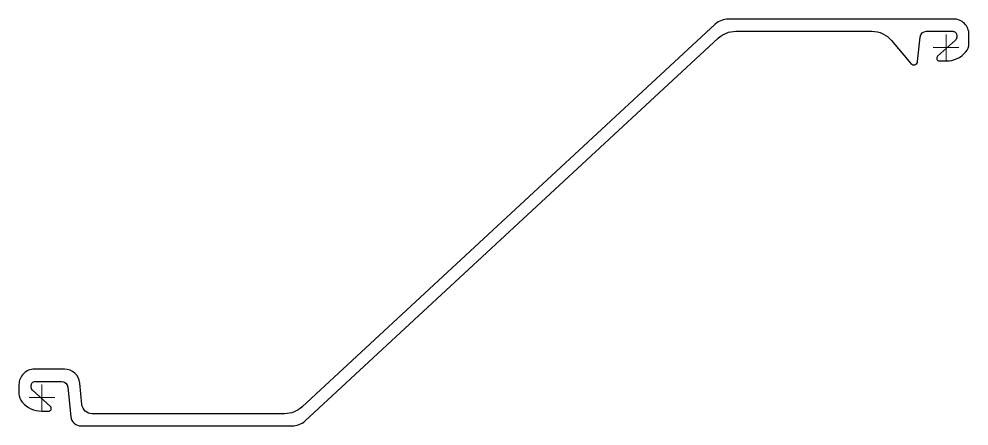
# Model space of a CAD drawing. Header units: millimetres. Extents: x 47 to 783, y -641 to -326.
import ezdxf

# ---------------------------------------------------------------- set-up
doc = ezdxf.new("R2010")
doc.units = ezdxf.units.MM
doc.layers.add('ref', color=4, linetype='Continuous', lineweight=5)

# ---------------------------------------------------------------- blocks, each defined once
blk = doc.blocks.new('AZ13-700-s')
blk.add_lwpolyline([(642.48, 283.5, -0.221695), (657.8, 276.36), (672.72, 258.57, 0.663703), (678.01, 260.2), (679.89, 279, -0.385314), (684.86, 283.5), (705.25, 283.5, -0.414214), (708.25, 280.5), (708.25, 278.86, -0.212557), (707.26, 276.63), (693.46, 264.21, 0.687281), (694.89, 260.5), (700.15, 260.5, 0.219232), (715.35, 267.5, 0.17875), (717.75, 274), (717.75, 281, 0.414214), (705.75, 293), (531.51, 293, 0.18895), (521.32, 289.01), (201.47, -7.17, -0.18895), (187.88, -12.5), (38.95, -12.5, -0.385314), (30.99, -5.3), (29.34, 11.19, 0.385314), (17.4, 22), (-5.75, 22, 0.414214), (-17.75, 10), (-17.75, 3, 0.17875), (-15.35, -3.5, 0.219232), (-0.15, -10.5), (5.11, -10.5, 0.687281), (6.54, -6.79), (-7.26, 5.63, -0.212557), (-8.25, 7.86), (-8.25, 9.5, -0.414214), (-5.25, 12.5), (15.14, 12.5, -0.385314), (20.11, 8), (22.39, -14.8, 0.385314), (30.35, -22), (193.57, -22, 0.18895), (203.76, -18.01), (523.61, 278.17, -0.18895), (537.2, 283.5)], format="xyb", close=True)
at = {"layer": 'ref'}
for p, q in [((700, 261), (700, 281)), ((710, 271), (690, 271)), ((0, -10), (0, 10)), ((10, 0), (-10, 0))]:
    blk.add_line(p, q, dxfattribs=at)

msp = doc.modelspace()

# ---------------------------------------------------------------- block references
msp.add_blockref('AZ13-700-s', (64.93, -618.86))

doc.saveas('drawing.dxf')
